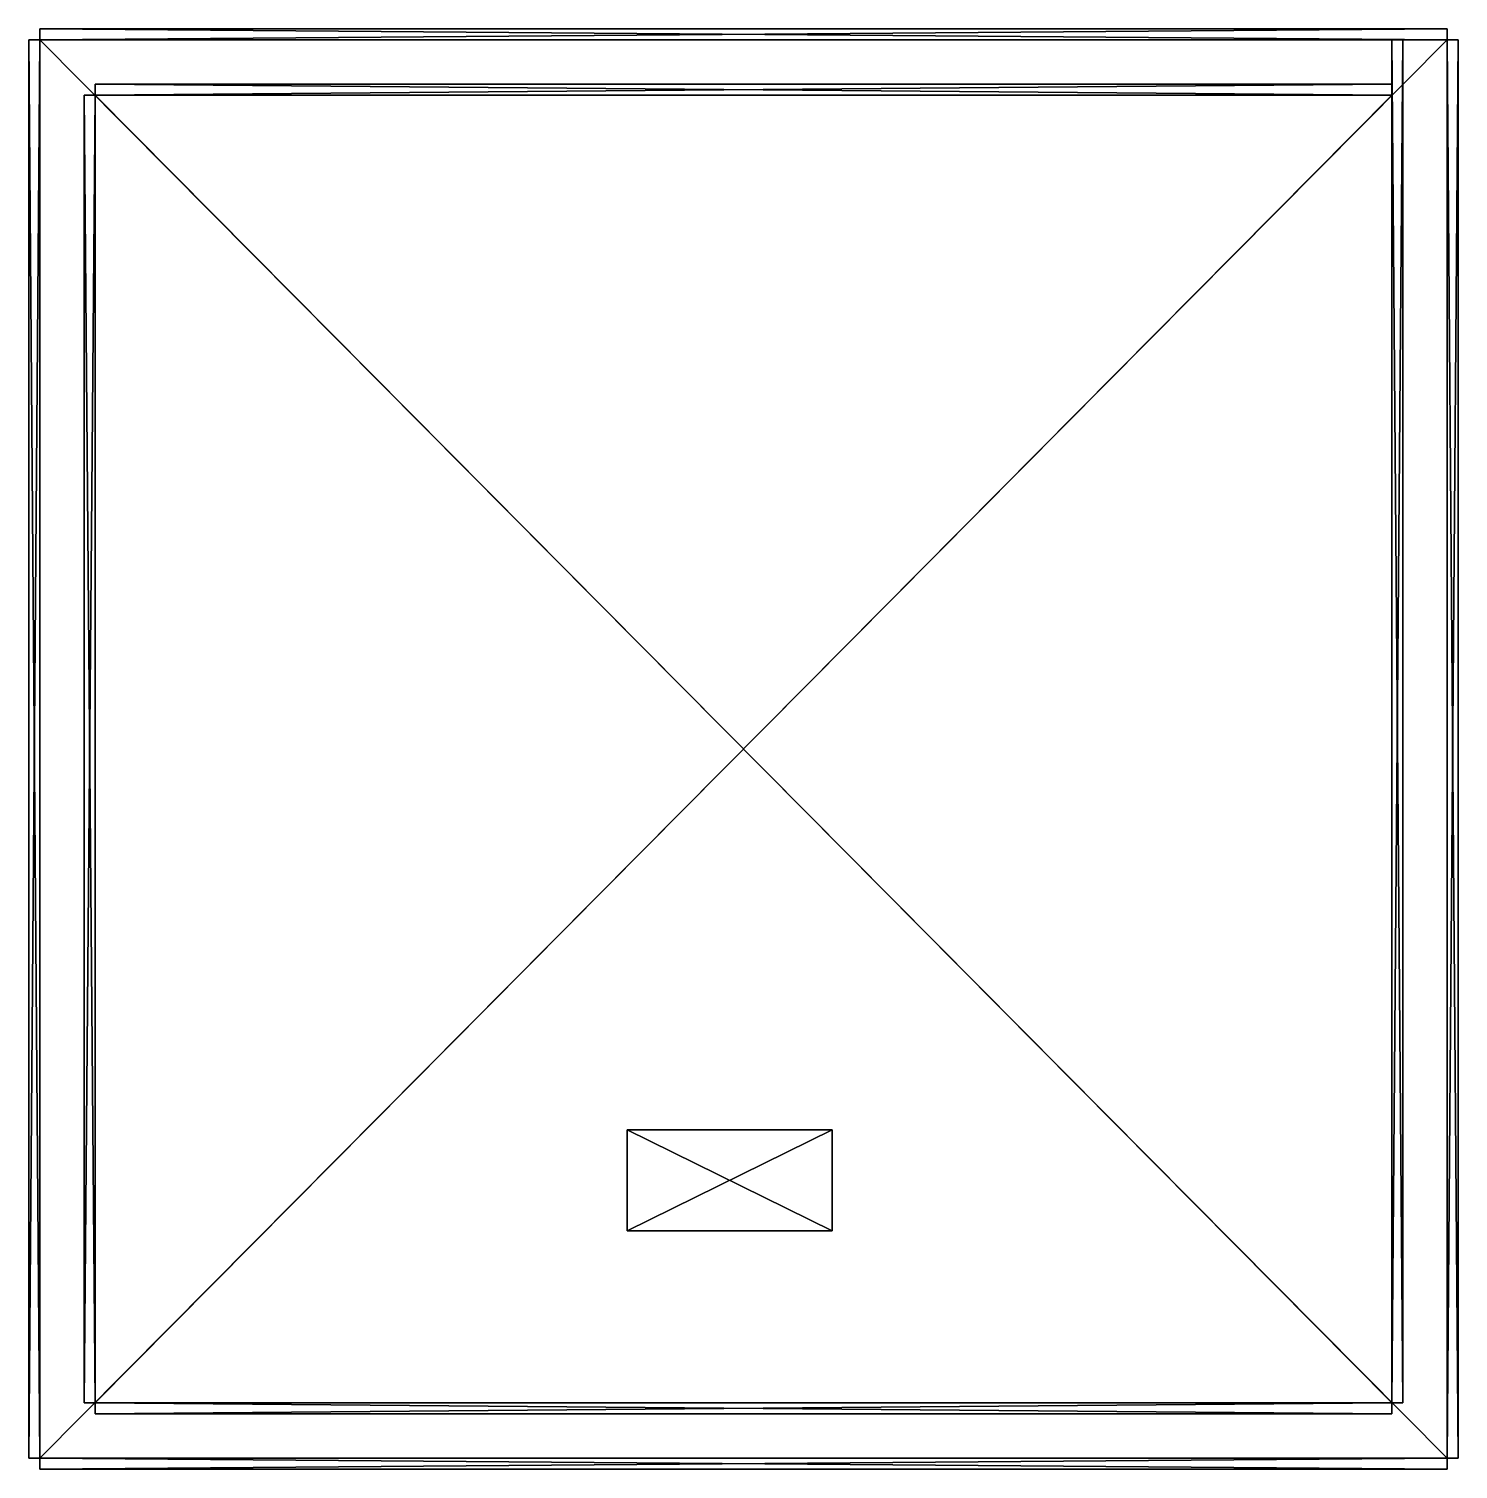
# Model space of a CAD drawing. Extents: x -4096 to 4160, y -4160 to 4160.
import ezdxf

# ---------------------------------------------------------------- set-up
doc = ezdxf.new("R2010")
doc.units = 0

msp = doc.modelspace()

# ---------------------------------------------------------------- meshes
at = {"layer": 'OBJECT000', "color": 50}
mesh = msp.add_polyface(dxfattribs=at)
corners = [(-4032, -4096, -960), (-4032, 4096, -960), (4096, 4096, -960), (4096, -4096, -960), (-4032, 4096, -1024), (-4032, -4096, -1024), (4096, -4096, -1024), (4096, 4096, -1024)]
mesh.append_faces([[corners[k] for k in face] for face in [(1, 3, 0), (5, 7, 4), (4, 0, 5), (6, 2, 7), (7, 1, 4), (5, 3, 6)]], dxfattribs={"vtx0": -1})
mesh.append_faces([[corners[k] for k in face] for face in [(1, 2, 3), (5, 6, 7), (4, 1, 0), (6, 3, 2), (7, 2, 1), (5, 0, 3)]], dxfattribs={"vtx2": -1})
at = {"layer": 'OBJECT001', "color": 50}
mesh = msp.add_polyface(dxfattribs=at)
corners = [(-4032, -4096, 1088), (-4032, 4096, 1088), (4096, 4096, 1088), (4096, -4096, 1088), (-4032, 4096, 1024), (-4032, -4096, 1024), (4096, -4096, 1024), (4096, 4096, 1024)]
mesh.append_faces([[corners[k] for k in face] for face in [(1, 3, 0), (5, 7, 4), (4, 0, 5), (6, 2, 7), (7, 1, 4), (5, 3, 6)]], dxfattribs={"vtx0": -1})
mesh.append_faces([[corners[k] for k in face] for face in [(1, 2, 3), (5, 6, 7), (4, 1, 0), (6, 3, 2), (7, 2, 1), (5, 0, 3)]], dxfattribs={"vtx2": -1})
at = {"layer": 'OBJECT002', "color": 50}
mesh = msp.add_polyface(dxfattribs=at)
corners = [(-4096, -4096, 1024), (-4096, 4096, 1024), (-4032, 4096, 1024), (-4032, -4096, 1024), (-4096, 4096, -960), (-4096, -4096, -960), (-4032, -4096, -960), (-4032, 4096, -960)]
mesh.append_faces([[corners[k] for k in face] for face in [(1, 3, 0), (5, 7, 4), (4, 0, 5), (6, 2, 7), (7, 1, 4), (5, 3, 6)]], dxfattribs={"vtx0": -1})
mesh.append_faces([[corners[k] for k in face] for face in [(1, 2, 3), (5, 6, 7), (4, 1, 0), (6, 3, 2), (7, 2, 1), (5, 0, 3)]], dxfattribs={"vtx2": -1})
at = {"layer": 'OBJECT003', "color": 50}
mesh = msp.add_polyface(dxfattribs=at)
corners = [(4096, -4096, 1024), (4096, 4096, 1024), (4160, 4096, 1024), (4160, -4096, 1024), (4096, 4096, -960), (4096, -4096, -960), (4160, -4096, -960), (4160, 4096, -960)]
mesh.append_faces([[corners[k] for k in face] for face in [(1, 3, 0), (5, 7, 4), (4, 0, 5), (6, 2, 7), (7, 1, 4), (5, 3, 6)]], dxfattribs={"vtx0": -1})
mesh.append_faces([[corners[k] for k in face] for face in [(1, 2, 3), (5, 6, 7), (4, 1, 0), (6, 3, 2), (7, 2, 1), (5, 0, 3)]], dxfattribs={"vtx2": -1})
at = {"layer": 'OBJECT004', "color": 50}
mesh = msp.add_polyface(dxfattribs=at)
corners = [(-4032, 4096, 1024), (-4032, 4160, 1024), (4096, 4160, 1024), (4096, 4096, 1024), (-4032, 4160, -960), (-4032, 4096, -960), (4096, 4096, -960), (4096, 4160, -960)]
mesh.append_faces([[corners[k] for k in face] for face in [(1, 3, 0), (5, 7, 4), (4, 0, 5), (6, 2, 7), (7, 1, 4), (5, 3, 6)]], dxfattribs={"vtx0": -1})
mesh.append_faces([[corners[k] for k in face] for face in [(1, 2, 3), (5, 6, 7), (4, 1, 0), (6, 3, 2), (7, 2, 1), (5, 0, 3)]], dxfattribs={"vtx2": -1})
at = {"layer": 'OBJECT005', "color": 50}
mesh = msp.add_polyface(dxfattribs=at)
corners = [(-4032, -4160, 1024), (-4032, -4096, 1024), (4096, -4096, 1024), (4096, -4160, 1024), (-4032, -4096, -960), (-4032, -4160, -960), (4096, -4160, -960), (4096, -4096, -960)]
mesh.append_faces([[corners[k] for k in face] for face in [(1, 3, 0), (5, 7, 4), (4, 0, 5), (6, 2, 7), (7, 1, 4), (5, 3, 6)]], dxfattribs={"vtx0": -1})
mesh.append_faces([[corners[k] for k in face] for face in [(1, 2, 3), (5, 6, 7), (4, 1, 0), (6, 3, 2), (7, 2, 1), (5, 0, 3)]], dxfattribs={"vtx2": -1})
at = {"layer": 'OBJECT006', "color": 50}
mesh = msp.add_polyface(dxfattribs=at)
corners = [(-3712, -3840, 1024), (-3712, -3776, 1024), (3776, -3776, 1024), (3776, -3840, 1024), (-3712, -3776, -960), (-3712, -3840, -960), (3776, -3840, -960), (3776, -3776, -960)]
mesh.append_faces([[corners[k] for k in face] for face in [(1, 3, 0), (5, 7, 4), (4, 0, 5), (6, 2, 7), (7, 1, 4), (5, 3, 6)]], dxfattribs={"vtx0": -1})
mesh.append_faces([[corners[k] for k in face] for face in [(1, 2, 3), (5, 6, 7), (4, 1, 0), (6, 3, 2), (7, 2, 1), (5, 0, 3)]], dxfattribs={"vtx2": -1})
at = {"layer": 'OBJECT007', "color": 50}
mesh = msp.add_polyface(dxfattribs=at)
corners = [(-3712, 3776, 1024), (-3712, 3840, 1024), (3776, 3840, 1024), (3776, 3776, 1024), (-3712, 3840, -960), (-3712, 3776, -960), (3776, 3776, -960), (3776, 3840, -960)]
mesh.append_faces([[corners[k] for k in face] for face in [(1, 3, 0), (5, 7, 4), (4, 0, 5), (6, 2, 7), (7, 1, 4), (5, 3, 6)]], dxfattribs={"vtx0": -1})
mesh.append_faces([[corners[k] for k in face] for face in [(1, 2, 3), (5, 6, 7), (4, 1, 0), (6, 3, 2), (7, 2, 1), (5, 0, 3)]], dxfattribs={"vtx2": -1})
at = {"layer": 'OBJECT008', "color": 50}
mesh = msp.add_polyface(dxfattribs=at)
corners = [(-3776, -3776, 1024), (-3776, 3776, 1024), (-3712, 3776, 1024), (-3712, -3776, 1024), (-3776, 3776, -960), (-3776, -3776, -960), (-3712, -3776, -960), (-3712, 3776, -960)]
mesh.append_faces([[corners[k] for k in face] for face in [(1, 3, 0), (5, 7, 4), (4, 0, 5), (6, 2, 7), (7, 1, 4), (5, 3, 6)]], dxfattribs={"vtx0": -1})
mesh.append_faces([[corners[k] for k in face] for face in [(1, 2, 3), (5, 6, 7), (4, 1, 0), (6, 3, 2), (7, 2, 1), (5, 0, 3)]], dxfattribs={"vtx2": -1})
at = {"layer": 'OBJECT009', "color": 50}
mesh = msp.add_polyface(dxfattribs=at)
corners = [(3776, -3776, 1024), (3776, 4096, 1024), (3840, 4096, 1024), (3840, -3776, 1024), (3776, 4096, -960), (3776, -3776, -960), (3840, -3776, -960), (3840, 4096, -960)]
mesh.append_faces([[corners[k] for k in face] for face in [(1, 3, 0), (5, 7, 4), (4, 0, 5), (6, 2, 7), (7, 1, 4), (5, 3, 6)]], dxfattribs={"vtx0": -1})
mesh.append_faces([[corners[k] for k in face] for face in [(1, 2, 3), (5, 6, 7), (4, 1, 0), (6, 3, 2), (7, 2, 1), (5, 0, 3)]], dxfattribs={"vtx2": -1})
at = {"layer": 'OBJECT010', "color": 50}
mesh = msp.add_polyface(dxfattribs=at)
corners = [(-640, -2784, -776), (-640, -2200, -776), (544, -2200, -776), (544, -2784, -776), (-640, -2200, -777), (-640, -2784, -777), (544, -2784, -777), (544, -2200, -777)]
mesh.append_faces([[corners[k] for k in face] for face in [(1, 3, 0), (5, 7, 4), (4, 0, 5), (6, 2, 7), (7, 1, 4), (5, 3, 6)]], dxfattribs={"vtx0": -1})
mesh.append_faces([[corners[k] for k in face] for face in [(1, 2, 3), (5, 6, 7), (4, 1, 0), (6, 3, 2), (7, 2, 1), (5, 0, 3)]], dxfattribs={"vtx2": -1})
at = {"layer": 'OBJECT011', "color": 50}
mesh = msp.add_polyface(dxfattribs=at)
corners = [(-3712, -3776, -944), (-3712, 3776, -944), (3776, 3776, -944), (3776, -3776, -944), (-3712, 3776, -960), (-3712, -3776, -960), (3776, -3776, -960), (3776, 3776, -960)]
mesh.append_faces([[corners[k] for k in face] for face in [(1, 3, 0), (5, 7, 4), (4, 0, 5), (6, 2, 7), (7, 1, 4), (5, 3, 6)]], dxfattribs={"vtx0": -1})
mesh.append_faces([[corners[k] for k in face] for face in [(1, 2, 3), (5, 6, 7), (4, 1, 0), (6, 3, 2), (7, 2, 1), (5, 0, 3)]], dxfattribs={"vtx2": -1})
at = {"layer": 'OBJECT012', "color": 50}
mesh = msp.add_polyface(dxfattribs=at)
corners = [(-4032, -4096, -872), (-4032, 4096, -872), (4096, 4096, -872), (4096, -4096, -872), (-4032, 4096, -960), (-4032, -4096, -960), (4096, -4096, -960), (4096, 4096, -960)]
mesh.append_faces([[corners[k] for k in face] for face in [(1, 3, 0), (5, 7, 4), (4, 0, 5), (6, 2, 7), (7, 1, 4), (5, 3, 6)]], dxfattribs={"vtx0": -1})
mesh.append_faces([[corners[k] for k in face] for face in [(1, 2, 3), (5, 6, 7), (4, 1, 0), (6, 3, 2), (7, 2, 1), (5, 0, 3)]], dxfattribs={"vtx2": -1})
at = {"layer": 'OBJECT013', "color": 50}
mesh = msp.add_polyface(dxfattribs=at)
corners = [(-3712, -3776, -944), (-3712, 3776, -944), (3776, 3776, -944), (3776, -3776, -944), (-3712, 3776, -960), (-3712, -3776, -960), (3776, -3776, -960), (3776, 3776, -960)]
mesh.append_faces([[corners[k] for k in face] for face in [(1, 3, 0), (5, 7, 4), (4, 0, 5), (6, 2, 7), (7, 1, 4), (5, 3, 6)]], dxfattribs={"vtx0": -1})
mesh.append_faces([[corners[k] for k in face] for face in [(1, 2, 3), (5, 6, 7), (4, 1, 0), (6, 3, 2), (7, 2, 1), (5, 0, 3)]], dxfattribs={"vtx2": -1})

doc.saveas('drawing.dxf')
